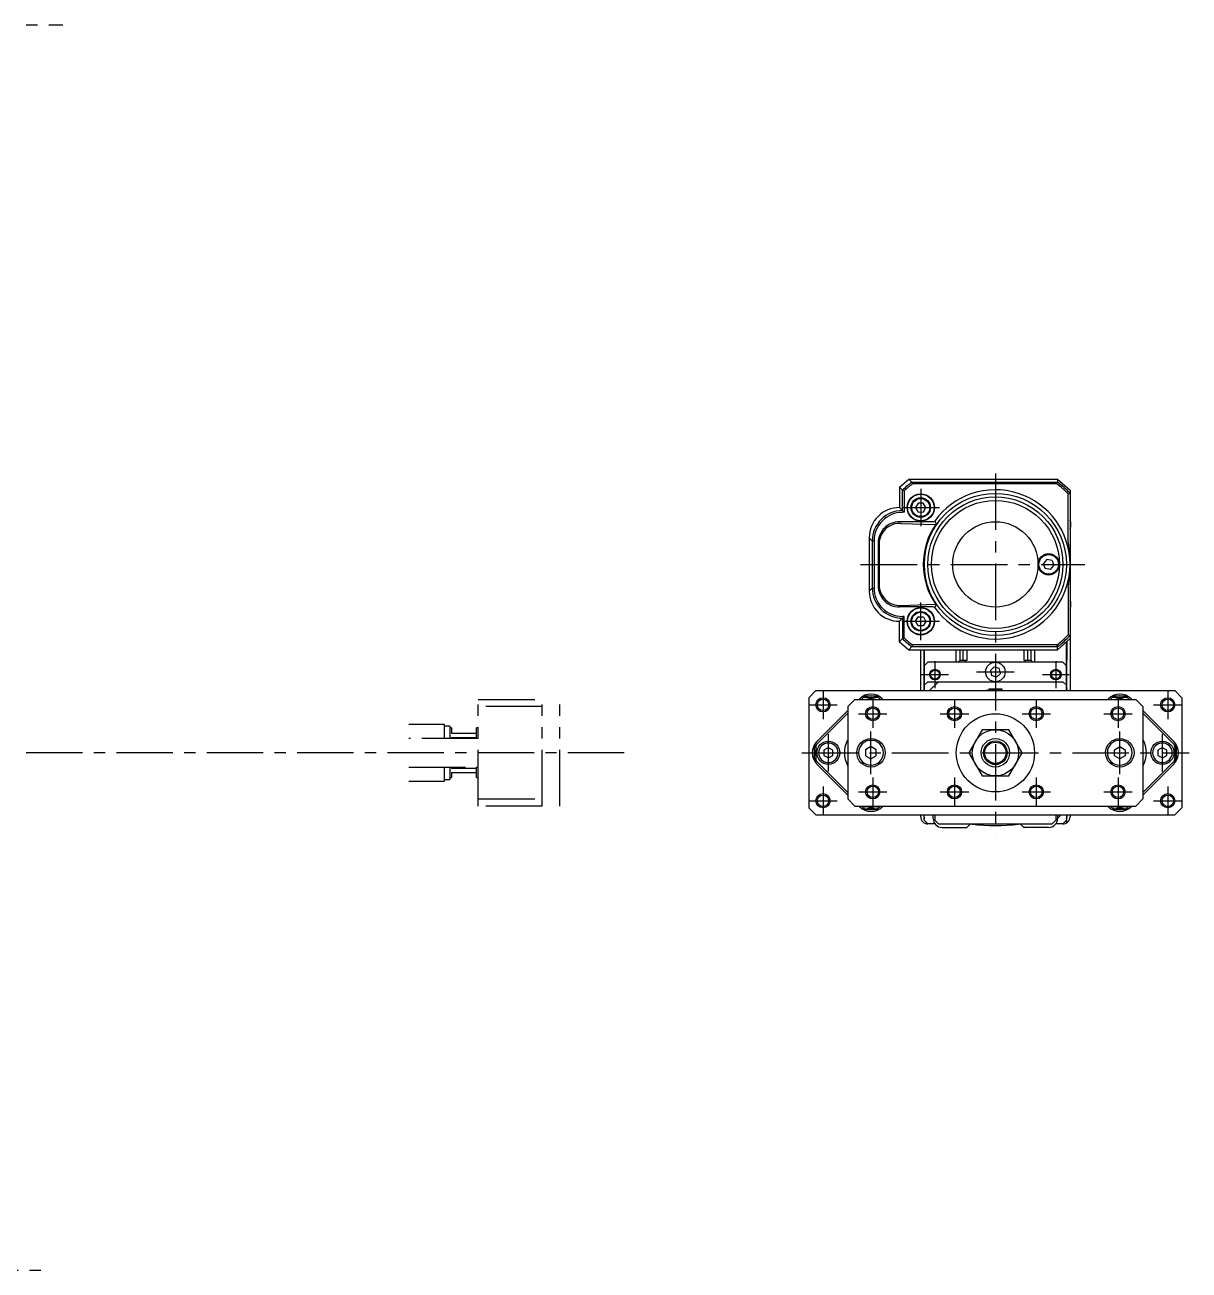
# Model space of a CAD drawing. Extents: x 0 to 976, y -8 to 455.
# Drawn here: x 648.5 to 976.1, y 52.5 to 402.8 of the extents above; entities that cross this region are included whole.
import ezdxf

# ---------------------------------------------------------------- set-up
doc = ezdxf.new("R2010")
doc.units = 0
doc.header["$LTSCALE"] = 0.5
doc.linetypes.add('CENTER', pattern=[50.8, 31.75, -6.35, 6.35, -6.35])
doc.linetypes.add('PHANTOM', pattern=[63.5, 31.75, -6.35, 6.35, -6.35, 6.35, -6.35])
for name, color, linetype in [('MSM_CENTER', 1, 'CENTER'), ('MSM_CONTINUOUS', 7, 'CONTINUOUS'), ('MSM_IMAGINARY', 6, 'PHANTOM'), ('MSM_NARROW', 5, 'CONTINUOUS')]:
    doc.layers.add(name, color=color, linetype=linetype)

msp = doc.modelspace()

# ---------------------------------------------------------------- linework, layer by layer
at = {"layer": 'MSM_CENTER'}
for p, q in [((299.63, 402.82), (659.21, 402.82)), ((921.58, 276.65), (921.58, 175.04)), ((900.58, 272.33), (900.58, 261.75)), ((895.29, 267.04), (905.87, 267.04)), ((883.67, 251.04), (946.78, 251.04)), ((900.58, 229.75), (900.58, 240.33)), ((895.29, 235.04), (905.87, 235.04)), ((904.58, 223.83), (904.58, 216.25)), ((916.29, 220.79), (926.87, 220.79)), ((938.58, 223.83), (938.58, 216.25)), ((900.79, 220.04), (908.37, 220.04)), ((934.79, 220.04), (942.37, 220.04)), ((873.08, 215.54), (873.08, 207.54)), ((970.08, 215.54), (970.08, 207.54)), ((869.08, 211.54), (877.08, 211.54)), ((887.08, 213.04), (887.08, 205.04)), ((910.08, 213.04), (910.08, 205.04)), ((933.08, 213.04), (933.08, 205.04)), ((956.08, 213.04), (956.08, 205.04)), ((966.08, 211.54), (974.08, 211.54)), ((883.08, 209.04), (891.08, 209.04)), ((906.08, 209.04), (914.08, 209.04)), ((929.08, 209.04), (937.08, 209.04)), ((952.08, 209.04), (960.08, 209.04)), ((874.58, 192.79), (874.58, 203.29)), ((886.58, 192.04), (886.58, 204.04)), ((956.58, 192.04), (956.58, 204.04)), ((968.58, 192.79), (968.58, 203.29)), ((817.18, 198.04), (299.06, 198.04)), ((867.08, 198.04), (976.08, 198.04)), ((887.08, 191.04), (887.08, 183.04)), ((910.08, 191.04), (910.08, 183.04)), ((933.08, 191.04), (933.08, 183.04)), ((956.08, 191.04), (956.08, 183.04)), ((873.08, 188.54), (873.08, 180.54)), ((883.08, 187.04), (891.08, 187.04)), ((906.08, 187.04), (914.08, 187.04)), ((929.08, 187.04), (937.08, 187.04)), ((952.08, 187.04), (960.08, 187.04)), ((970.08, 188.54), (970.08, 180.54)), ((869.08, 184.54), (877.08, 184.54)), ((966.08, 184.54), (974.08, 184.54)), ((300.58, 52.5), (655.12, 52.5))]:
    msp.add_line(p, q, dxfattribs=at)
at = {"layer": 'MSM_CONTINUOUS'}
for p, q in [((894.58, 272.79), (897.21, 275.04)), ((897.21, 275.04), (898.07, 274.19)), ((897.21, 275.04), (939.08, 275.04)), ((898.07, 274.19), (939.08, 274.19)), ((898.24, 273.69), (898.07, 274.19)), ((938.91, 273.69), (898.24, 273.69)), ((938.91, 273.69), (939.08, 274.19)), ((939.08, 275.04), (939.08, 274.19)), ((939.08, 275.04), (942.58, 271.91)), ((894.58, 272.79), (895.44, 271.94)), ((894.58, 272.79), (894.58, 267.04)), ((895.44, 266.19), (895.44, 271.94)), ((895.44, 271.94), (895.94, 271.72)), ((895.94, 271.72), (895.94, 265.69)), ((942.08, 270.86), (942.58, 271.06)), ((942.08, 257.47), (942.08, 270.86)), ((942.58, 271.91), (942.58, 251.09)), ((894.58, 267.04), (895.43, 266.19)), ((894.58, 267.04), (895.44, 266.19)), ((899.84, 268.28), (899.14, 267.02)), ((899.14, 267.02), (899.88, 265.78)), ((901.28, 268.3), (899.84, 268.28)), ((902.02, 267.06), (901.28, 268.3)), ((901.32, 265.8), (902.02, 267.06)), ((904.1, 263.02), (894.59, 263.02)), ((895.43, 266.19), (895.44, 266.19)), ((895.94, 265.69), (895.43, 265.69)), ((895.44, 266.19), (895.94, 265.69)), ((899.88, 265.78), (901.32, 265.8)), ((904.5, 263.23), (904.93, 262.44)), ((895.04, 262.58), (904.5, 262.25)), ((886.94, 257.69), (886.08, 258.55)), ((886.08, 258.55), (886.08, 243.54)), ((886.94, 257.69), (887.44, 257.69)), ((886.94, 257.69), (886.94, 244.39)), ((887.44, 257.69), (887.44, 244.39)), ((888.6, 257.03), (888.6, 245.05)), ((888.84, 256.78), (888.84, 245.3)), ((936.09, 252.44), (935.13, 251.31)), ((937.54, 252.16), (936.09, 252.44)), ((935.62, 249.92), (935.13, 251.31)), ((937.07, 249.65), (935.62, 249.92)), ((937.07, 249.65), (938.03, 250.77)), ((937.54, 252.16), (938.03, 250.77)), ((942.58, 251.09), (942.58, 251)), ((942.58, 250.99), (942.58, 251.09)), ((942.58, 251), (942.58, 215.54)), ((886.94, 244.39), (886.08, 243.54)), ((886.94, 244.39), (887.44, 244.39)), ((942.08, 244.62), (942.08, 231.23)), ((904.1, 239.06), (894.59, 239.06)), ((895.04, 239.5), (904.5, 239.83)), ((904.5, 238.85), (904.93, 239.64)), ((894.58, 235.04), (895.43, 235.9)), ((894.58, 235.04), (895.44, 235.9)), ((894.58, 229.29), (894.58, 235.04)), ((895.94, 236.4), (895.43, 236.4)), ((895.43, 235.9), (895.44, 235.9)), ((895.44, 235.9), (895.94, 236.4)), ((895.44, 235.9), (895.44, 230.15)), ((895.94, 230.36), (895.94, 236.4)), ((899.14, 235.06), (899.88, 236.3)), ((899.84, 233.8), (899.14, 235.06)), ((899.88, 236.3), (901.32, 236.28)), ((902.02, 235.02), (901.28, 233.78)), ((901.32, 236.28), (902.02, 235.02)), ((901.28, 233.78), (899.84, 233.8)), ((942.08, 231.23), (942.58, 231.02)), ((894.58, 229.29), (895.44, 230.15)), ((894.58, 229.29), (897.21, 227.04)), ((895.44, 230.15), (895.94, 230.36)), ((897.21, 227.04), (898.07, 227.9)), ((898.24, 228.4), (898.07, 227.9)), ((898.07, 227.9), (939.08, 227.9)), ((938.91, 228.4), (898.24, 228.4)), ((938.91, 228.4), (939.08, 227.9)), ((939.08, 227.04), (942.58, 230.17)), ((939.08, 227.04), (939.08, 227.9)), ((941.58, 215.54), (941.58, 229.28)), ((941.66, 229.35), (941.66, 224.08)), ((941.68, 215.54), (941.68, 229.37)), ((897.21, 227.04), (939.08, 227.04)), ((900.58, 215.54), (900.58, 227.04)), ((901.48, 227.04), (901.48, 215.54)), ((901.5, 224.08), (901.5, 227.04)), ((901.58, 227.04), (901.58, 215.54)), ((910.58, 223.54), (910.58, 227.04)), ((911.53, 227.04), (911.53, 224.04)), ((912.53, 224.04), (912.53, 227.04)), ((913.53, 227.04), (913.53, 224.04)), ((929.63, 224.04), (929.63, 227.04)), ((930.63, 227.04), (930.63, 224.04)), ((931.63, 224.04), (931.63, 227.04)), ((932.58, 227.04), (932.58, 223.54)), ((901.54, 224.04), (901.5, 224.08)), ((901.58, 224.08), (901.5, 224.08)), ((901.54, 216.04), (901.54, 224.04)), ((901.54, 224.04), (901.58, 224.04)), ((902.58, 223.54), (901.58, 222.54)), ((940.58, 223.54), (902.58, 223.54)), ((911.03, 223.54), (911.53, 224.04)), ((913.53, 224.04), (911.53, 224.04)), ((913.08, 224.04), (913.08, 223.54)), ((920.16, 221.21), (921.23, 222.23)), ((920.16, 221.21), (920.51, 219.77)), ((921.23, 222.23), (922.65, 221.81)), ((923, 220.38), (922.65, 221.81)), ((931.63, 224.04), (929.63, 224.04)), ((930.08, 223.54), (930.08, 224.04)), ((931.63, 224.04), (932.13, 223.54)), ((941.58, 222.54), (940.58, 223.54)), ((941.66, 224.08), (941.58, 224.08)), ((941.58, 224.04), (941.62, 224.04)), ((941.66, 224.08), (941.62, 224.04)), ((941.62, 224.04), (941.62, 216.04)), ((902.58, 218.04), (901.58, 217.04)), ((902.58, 218.04), (940.58, 218.04)), ((905.58, 218.04), (903.08, 215.54)), ((921.93, 219.36), (920.51, 219.77)), ((921.93, 219.36), (923, 220.38)), ((940.58, 218.04), (941.58, 217.04)), ((871.08, 215.54), (869.08, 213.54)), ((871.08, 215.54), (972.08, 215.54)), ((883.9, 213.04), (884.8, 213.94)), ((889.26, 213.04), (888.36, 213.94)), ((901.5, 216), (901.54, 216.04)), ((901.5, 215.54), (901.5, 216)), ((901.5, 216), (901.58, 216)), ((901.54, 216.04), (901.58, 216.04)), ((919.78, 215.64), (918.91, 215.54)), ((919.78, 216.04), (919.78, 215.64)), ((919.78, 216.04), (923.38, 216.04)), ((919.78, 215.64), (923.38, 215.64)), ((923.38, 216.04), (923.38, 215.64)), ((923.38, 215.64), (924.17, 215.55)), ((941.62, 216.04), (941.58, 216.04)), ((941.58, 216), (941.66, 216)), ((941.62, 216.04), (941.66, 216)), ((941.66, 216), (941.66, 215.54)), ((953.9, 213.04), (954.8, 213.94)), ((959.26, 213.04), (958.36, 213.94)), ((972.08, 215.54), (974.08, 213.54)), ((869.08, 213.54), (869.08, 182.54)), ((880.08, 211.04), (882.08, 213.04)), ((880.08, 211.04), (880.08, 185.04)), ((882.08, 213.04), (961.08, 213.04)), ((883.2, 213.04), (883.4, 213.24)), ((889.76, 213.24), (889.97, 213.04)), ((953.2, 213.04), (953.4, 213.24)), ((959.97, 213.04), (959.76, 213.24)), ((963.08, 211.04), (961.08, 213.04)), ((963.08, 211.04), (963.08, 185.04)), ((974.08, 213.54), (974.08, 182.54)), ((870.68, 199.82), (880.08, 209.22)), ((871.38, 201.22), (880.08, 209.93)), ((971.78, 201.22), (963.08, 209.93)), ((972.48, 199.82), (963.08, 209.22)), ((917.83, 204.54), (914.08, 198.04)), ((925.33, 204.54), (917.83, 204.54)), ((929.09, 198.04), (925.33, 204.54)), ((886.58, 199.77), (885.08, 198.91)), ((888.08, 198.91), (886.58, 199.77)), ((955.08, 198.91), (956.58, 199.77)), ((956.58, 199.77), (958.08, 198.91)), ((880.08, 186.86), (870.68, 196.27)), ((874.58, 199.49), (873.33, 198.76)), ((873.33, 198.76), (873.33, 197.32)), ((873.33, 197.32), (874.58, 196.6)), ((875.83, 198.76), (874.58, 199.48)), ((874.58, 196.6), (875.83, 197.32)), ((875.83, 197.32), (875.83, 198.76)), ((885.08, 198.91), (885.08, 197.18)), ((885.08, 197.18), (886.58, 196.31)), ((886.58, 196.31), (888.08, 197.18)), ((888.08, 197.18), (888.08, 198.91)), ((914.08, 198.04), (917.83, 191.54)), ((925.33, 191.54), (929.09, 198.04)), ((955.08, 197.18), (955.08, 198.91)), ((956.58, 196.31), (955.08, 197.18)), ((958.08, 197.18), (956.58, 196.31)), ((958.08, 198.91), (958.08, 197.18)), ((963.08, 186.86), (972.48, 196.27)), ((968.58, 199.49), (967.33, 198.76)), ((967.33, 198.76), (967.33, 197.32)), ((967.33, 197.32), (968.58, 196.6)), ((969.83, 198.76), (968.58, 199.48)), ((968.58, 196.6), (969.83, 197.32)), ((969.83, 197.32), (969.83, 198.76)), ((871.38, 194.86), (880.08, 186.16)), ((971.78, 194.86), (963.08, 186.16)), ((917.83, 191.54), (925.33, 191.54)), ((871.08, 180.54), (869.08, 182.54)), ((882.08, 183.04), (880.08, 185.04)), ((882.08, 183.04), (961.08, 183.04)), ((883.2, 183.04), (883.4, 182.84)), ((884.8, 182.14), (883.9, 183.04)), ((888.36, 182.14), (889.26, 183.04)), ((889.76, 182.84), (889.97, 183.04)), ((953.2, 183.04), (953.4, 182.84)), ((954.8, 182.14), (953.9, 183.04)), ((958.36, 182.14), (959.26, 183.04)), ((959.97, 183.04), (959.76, 182.84)), ((961.08, 183.04), (963.08, 185.04)), ((972.08, 180.54), (974.08, 182.54)), ((871.08, 180.54), (972.08, 180.54)), ((900.58, 180.04), (900.58, 180.54)), ((901.48, 180.54), (901.48, 179.94)), ((901.5, 179.96), (901.5, 180.54)), ((901.58, 179.04), (901.58, 180.54)), ((902.58, 178.04), (901.58, 179.04)), ((904.08, 179.54), (904.08, 180.54)), ((904.58, 180.54), (904.58, 179.04)), ((904.58, 179.04), (905.58, 178.04)), ((938.58, 179.04), (937.58, 178.04)), ((938.58, 180.54), (938.58, 179.04)), ((939.08, 180.54), (939.08, 179.54)), ((939.08, 179.54), (940.08, 180.54)), ((940.58, 178.04), (941.58, 179.04)), ((941.58, 180.54), (941.58, 178.31)), ((941.66, 180.54), (941.66, 179.96)), ((941.68, 179.94), (941.68, 180.54)), ((942.58, 180.54), (942.58, 180.04)), ((904.58, 178.04), (902.58, 178.04)), ((905.58, 178.04), (937.58, 178.04)), ((906.58, 177.04), (913.5, 177.04)), ((913.64, 177.1), (914.22, 177.68)), ((929.52, 177.1), (928.94, 177.68)), ((936.58, 177.04), (929.66, 177.04)), ((940.58, 178.04), (938.58, 178.04))]:
    msp.add_line(p, q, dxfattribs=at)
for centre, radius in [((900.58, 267.04), 3.85), ((900.58, 267.04), 3.75), ((900.58, 267.04), 2.75), ((921.58, 251.04), 19.99), ((921.58, 251.04), 18.99), ((900.58, 267.04), 2.55), ((921.58, 251.04), 18), ((921.58, 251.04), 12), ((936.58, 251.04), 3), ((936.58, 251.04), 2.75), ((900.58, 235.04), 3.85), ((900.58, 235.04), 3.75), ((900.58, 235.04), 2.75), ((900.58, 235.04), 2.55), ((904.58, 220.04), 1.25), ((921.58, 220.79), 2.75), ((938.58, 220.04), 1.25), ((873.08, 211.54), 1.62), ((887.08, 209.04), 1.62), ((910.08, 209.04), 1.62), ((933.08, 209.04), 1.62), ((956.08, 209.04), 1.62), ((970.08, 211.54), 1.62), ((921.58, 198.04), 11), ((921.58, 198.04), 6.5), ((874.58, 198.04), 3.25), ((886.58, 198.04), 4), ((921.58, 198.04), 4), ((921.58, 198.04), 3), ((956.58, 198.04), 4), ((968.58, 198.04), 3.25), ((873.08, 184.54), 1.62), ((887.08, 187.04), 1.62), ((910.08, 187.04), 1.62), ((933.08, 187.04), 1.62), ((956.08, 187.04), 1.62), ((970.08, 184.54), 1.62)]:
    msp.add_circle(centre, radius, dxfattribs=at)
for centre, radius, start, end in [((915.69, 250.91), 29.2, 127.1329, 133.9271), ((915.57, 251.06), 28.5, 127.4456, 133.5249), ((921.58, 251.06), 28.5, 44.0039, 52.5541), ((921.55, 251.02), 29.05, 43.6148, 52.8872), ((921.59, 251.04), 20.99, 215.5107, 144.4893), ((894.58, 258.54), 8.5, 90.0349, 135), ((894.58, 258.54), 8.5, 135.0001, 179.965), ((895.43, 257.69), 8.49, 89.9913, 180.0086), ((895.43, 257.69), 7.99, 89.9855, 180.0145), ((894.59, 257.03), 5.99, 89.9773, 180.0227), ((904.1, 263.53), 0.5, 270.0366, 324.4375), ((940.08, 262.29), 2.75, 335.38, 24.62), ((894.71, 256.72), 5.87, 86.7949, 179.4056), ((920.93, 251.04), 19.65, 144.5357, 215.4643), ((904.45, 263.51), 1.26, 272.0671, 278.2969), ((904.58, 262.69), 0.429, 277.7613, 324.4684), ((895.8, 250.54), 46.8, 6.109, 8.5141), ((896.36, 250.7), 46.23, 0.4771, 5.9771), ((896.36, 251.38), 46.23, 354.0229, 359.5229), ((942.58, 251.09), 0.00227, 0.672, 30.0983), ((942.58, 251), 0.00227, 329.9017, 359.328), ((894.71, 245.36), 5.87, 180.5944, 273.2051), ((895.8, 251.55), 46.8, 351.4859, 353.891), ((894.58, 243.54), 8.5, 180.035, 224.9999), ((895.43, 244.39), 8.49, 179.9914, 270.0087), ((895.43, 244.39), 7.99, 179.9855, 270.0145), ((894.59, 245.05), 5.99, 179.9773, 270.0227), ((904.1, 238.56), 0.5, 35.5625, 89.9634), ((904.45, 238.57), 1.26, 81.7031, 87.9329), ((904.58, 239.39), 0.429, 35.5316, 82.2387), ((940.08, 239.79), 2.75, 335.38, 24.62), ((894.58, 243.54), 8.5, 225, 269.9651), ((921.58, 251.03), 28.5, 307.4459, 315.9961), ((915.69, 251.18), 29.2, 226.0729, 232.8671), ((915.57, 251.03), 28.5, 226.4751, 232.5544), ((921.55, 251.06), 29.05, 307.1128, 316.3852), ((886.58, 210.06), 4.5, 45, 135), ((886.58, 198.04), 16, 83.6248, 96.3752), ((956.58, 210.06), 4.5, 45, 135), ((956.58, 198.04), 16, 83.6248, 96.3752), ((886.58, 198.04), 15.6, 81.7473, 98.2527), ((886.58, 210.04), 3.25, 67.3801, 112.6199), ((956.58, 198.04), 15.6, 81.7473, 98.2527), ((956.58, 210.04), 3.25, 67.3801, 112.6199), ((874.56, 198.04), 4.5, 135, 225), ((886.58, 198.04), 16, 173.6248, 186.3752), ((886.58, 198.04), 15.6, 171.7473, 188.2527), ((874.58, 198.04), 2.75, 0, 359.9997), ((886.58, 198.04), 7.5, 150.0736, 209.9264), ((886.58, 198.04), 3.5, 0, 359.9997), ((956.58, 198.04), 3.5, 180.0003, 180), ((956.58, 198.04), 7.5, 330.0736, 29.9264), ((968.58, 198.04), 2.75, 0, 359.9997), ((968.6, 198.04), 4.5, 315, 45), ((956.58, 198.04), 15.6, 351.7473, 8.2527), ((956.58, 198.04), 16, 353.6248, 6.3752), ((886.58, 186.02), 4.5, 225, 315), ((886.58, 198.04), 15.6, 261.7473, 278.2527), ((886.58, 186.04), 3.25, 247.3801, 292.6199), ((956.58, 186.02), 4.5, 225, 315), ((956.58, 198.04), 15.6, 261.7473, 278.2527), ((956.58, 186.04), 3.25, 247.3801, 292.6199), ((886.58, 198.04), 16, 263.6248, 276.3752), ((902.58, 180.04), 2, 179.9933, 270.0067), ((902.48, 179.94), 1, 179.9991, 205.8428), ((902.5, 179.96), 0.999, 179.9886, 202.7536), ((906.58, 179.54), 2.5, 180, 270), ((936.58, 179.54), 2.5, 270, 0), ((940.58, 180.04), 2, 269.9737, 0.0067), ((940.66, 179.96), 0.999, 337.2464, 0), ((940.68, 179.94), 1, 334.1572, 0.0009), ((956.58, 198.04), 16, 263.6248, 276.3752), ((913.5, 177.24), 0.2, 270, 315), ((914.93, 176.98), 1, 82.5074, 135), ((921.58, 227.54), 50, 262.5074, 277.4926), ((928.23, 176.98), 1, 45, 97.4926), ((929.66, 177.24), 0.2, 225, 270)]:
    msp.add_arc(centre, radius, start, end, dxfattribs=at)
at = {"layer": 'MSM_IMAGINARY'}
for p, q in [((776.08, 183.04), (776.08, 213.04)), ((776.08, 213.04), (794.08, 213.04)), ((794.08, 211.04), (776.08, 211.04)), ((794.08, 183.04), (794.08, 213.04)), ((799.08, 183.04), (799.08, 213.04)), ((766.58, 206.04), (756.58, 206.04)), ((766.58, 202.04), (766.58, 206.04)), ((768.08, 205.54), (766.58, 205.54)), ((768.08, 205.54), (768.08, 202.04)), ((768.58, 205.04), (768.08, 205.04)), ((768.58, 205.04), (768.58, 203.54)), ((768.58, 203.54), (775.58, 203.54)), ((776.08, 205.04), (775.58, 205.04)), ((775.58, 202.04), (775.58, 205.04)), ((776.08, 202.04), (756.58, 202.04)), ((768.58, 202.37), (775.58, 202.37)), ((768.58, 202.37), (768.58, 202.04)), ((756.58, 194.04), (776.08, 194.04)), ((766.58, 190.04), (766.58, 194.04)), ((768.08, 194.04), (768.08, 190.54)), ((768.58, 194.04), (768.58, 193.71)), ((768.58, 193.71), (775.58, 193.71)), ((775.58, 191.04), (775.58, 194.04)), ((756.58, 190.04), (766.58, 190.04)), ((766.58, 190.54), (768.08, 190.54)), ((768.08, 191.04), (768.58, 191.04)), ((768.58, 192.54), (775.58, 192.54)), ((768.58, 192.54), (768.58, 191.04)), ((775.58, 191.04), (776.08, 191.04)), ((776.08, 185.04), (794.08, 185.04)), ((794.08, 183.04), (776.08, 183.04))]:
    msp.add_line(p, q, dxfattribs=at)
at = {"layer": 'MSM_NARROW'}
for centre, radius in [((904.58, 220.04), 1.5), ((938.58, 220.04), 1.5), ((873.08, 211.54), 2), ((887.08, 209.04), 2), ((910.08, 209.04), 2), ((933.08, 209.04), 2), ((956.08, 209.04), 2), ((970.08, 211.54), 2), ((921.58, 198.04), 3.32), ((873.08, 184.54), 2), ((887.08, 187.04), 2), ((910.08, 187.04), 2), ((933.08, 187.04), 2), ((956.08, 187.04), 2), ((970.08, 184.54), 2)]:
    msp.add_circle(centre, radius, dxfattribs=at)

doc.saveas('drawing.dxf')
